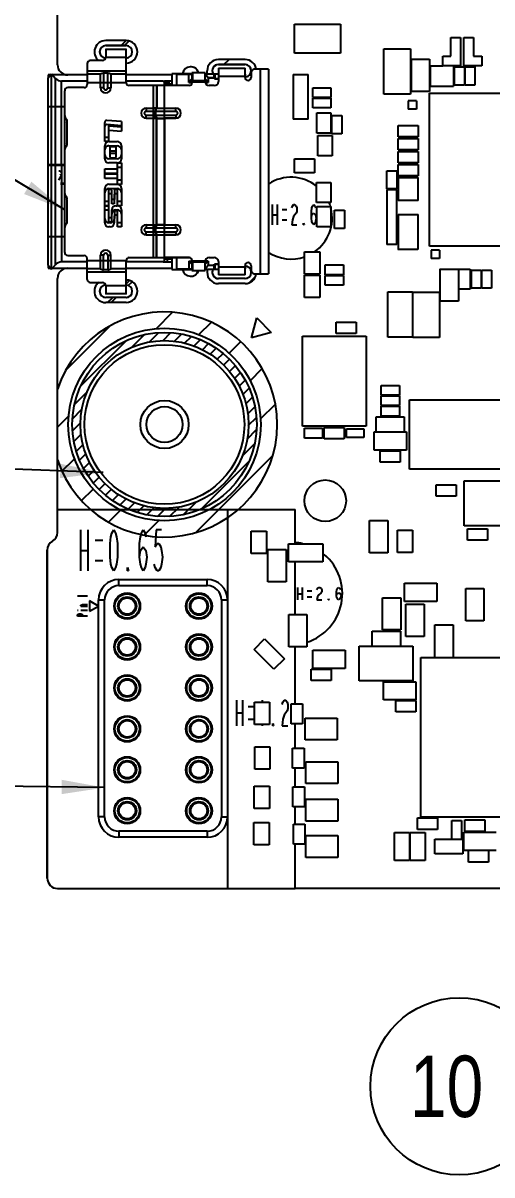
# Model space of a CAD drawing. Header units: millimetres. Extents: x 0 to 841, y 0 to 594.
# Drawn here: x 294.6 to 317.5, y 348 to 404.3 of the extents above; entities that cross this region are included whole.
import ezdxf

# ---------------------------------------------------------------- set-up
doc = ezdxf.new("R2010")
doc.units = ezdxf.units.MM
doc.header["$LTSCALE"] = 46.255
doc.layers.get('0').update_dxf_attribs({"linetype": 'CONTINUOUS'})
for name, color, linetype in [('ASSEM_MEM', 7, 'CONTINUOUS'), ('DETAIL', 7, 'CONTINUOUS'), ('TPC12_60', 7, 'CONTINUOUS'), ('TPC12_62', 7, 'CONTINUOUS')]:
    doc.layers.add(name, color=color, linetype=linetype)
doc.styles.get("Standard").update_dxf_attribs({"font": 'txt', "width": 0.8})
doc.dimstyles.get("Standard").update_dxf_attribs({"dimtxt": 3, "dimasz": 2.1, "dimexe": 2, "dimexo": 1, "dimtad": 1, "dimzin": 0, "dimdsep": 46, "dimtxsty": 'STANDARD', "dimblk": '_FILLED', "dimblk1": '_FILLED', "dimblk2": '_FILLED', "dimcen": 0.09, "dimazin": 0, "dimtol": 1, "dimtp": 0.01, "dimtm": 0.01, "dimtfac": 1, "dimtofl": 0, "dimtmove": 0, "dimatfit": 3, "dimldrblk": '_FILLED', "dimfxl": 1, "dimtolj": 1, "dimtzin": 0, "dimarcsym": 0})

# ---------------------------------------------------------------- blocks, each defined once
blk = doc.blocks.new('BALLOON_BL12', base_point=(315.879, 352.305))
at = {"layer": 'DETAIL', "color": 2, "linetype": 'CONTINUOUS'}
blk.add_circle((315.879, 352.305), 4.33, dxfattribs=at)
at = {"layer": 'DETAIL', "color": 2, "linetype": 'CONTINUOUS', "insert": (313.479, 353.805), "char_height": 3, "width": 4.8, "attachment_point": 1, "line_spacing_factor": 0.9}
blk.add_mtext('10', dxfattribs=at)
blk = doc.blocks.new('_FILLED')
at = {"color": 0, "linetype": 'BYBLOCK'}
blk.add_solid([(0, 0), (-1, 0.167), (-1, -0.167)], dxfattribs=at)

msp = doc.modelspace()

# ---------------------------------------------------------------- linework, layer by layer
at = {"layer": 'ASSEM_MEM', "color": 7, "linetype": 'CONTINUOUS'}
for p, q in [((296.277, 402.222), (296.277, 405.302)), ((307.84, 402.784), (307.84, 404.207)), ((307.84, 404.207), (310.081, 404.207)), ((310.081, 404.207), (310.081, 402.784)), ((315.466, 402.645), (315.466, 403.546)), ((315.466, 403.546), (315.948, 403.546)), ((315.961, 402.162), (315.961, 403.546)), ((316.088, 403.546), (316.088, 402.162)), ((316.101, 403.546), (316.583, 403.546)), ((316.583, 403.546), (316.583, 402.645)), ((298.632, 403.157), (299.622, 403.157)), ((312.202, 400.788), (312.202, 403.003)), ((312.202, 403.003), (313.497, 403.003)), ((313.497, 403.003), (313.497, 400.788)), ((298.477, 402.427), (297.877, 402.427)), ((298.627, 402.976), (298.627, 402.577)), ((298.629, 402.977), (299.625, 402.977)), ((299.627, 401.352), (299.627, 402.976)), ((310.081, 402.784), (307.84, 402.784)), ((313.548, 400.918), (313.548, 402.492)), ((313.548, 402.492), (314.437, 402.492)), ((314.437, 402.492), (314.437, 400.918)), ((315.072, 402.162), (315.072, 402.645)), ((315.072, 402.645), (315.466, 402.645)), ((316.583, 402.645), (316.977, 402.645)), ((316.977, 402.645), (316.977, 402.162)), ((297.727, 402.277), (297.727, 401.252)), ((304.127, 402.052), (304.127, 401.402)), ((304.127, 402.052), (305.427, 402.052)), ((304.129, 402.231), (305.425, 402.231)), ((305.427, 401.602), (305.427, 402.052)), ((306.577, 402.002), (305.877, 402.002)), ((306.577, 402.002), (306.577, 392.002)), ((314.475, 401.178), (314.475, 402.156)), ((315.072, 402.156), (314.475, 402.156)), ((315.961, 402.162), (315.072, 402.162)), ((315.606, 402.162), (315.606, 401.178)), ((315.656, 401.223), (315.656, 402.112)), ((315.656, 402.112), (316.139, 402.112)), ((316.977, 402.162), (316.088, 402.162)), ((316.139, 402.112), (316.139, 401.223)), ((316.164, 401.223), (316.164, 402.112)), ((316.164, 402.112), (316.647, 402.112)), ((316.647, 402.112), (316.647, 401.223)), ((295.827, 401.577), (295.984, 401.772)), ((295.827, 392.427), (295.827, 401.577)), ((295.984, 397.352), (295.984, 401.772)), ((295.984, 401.772), (296.18, 401.554)), ((297.727, 401.422), (296.477, 401.422)), ((298.377, 401.752), (297.727, 401.752)), ((298.377, 401.093), (298.377, 401.752)), ((298.727, 401.802), (298.527, 401.802)), ((298.877, 401.752), (298.877, 401.093)), ((299.627, 401.752), (298.877, 401.752)), ((301.43, 401.422), (299.627, 401.422)), ((301.502, 401.202), (301.502, 401.422)), ((301.852, 401.422), (301.502, 401.422)), ((301.852, 401.782), (301.852, 401.202)), ((302.877, 401.782), (301.852, 401.782)), ((302.086, 401.757), (302.086, 401.202)), ((302.086, 401.757), (302.827, 401.757)), ((302.677, 401.357), (302.677, 401.782)), ((302.827, 401.532), (302.677, 401.382)), ((302.847, 401.382), (302.677, 401.382)), ((302.677, 401.357), (302.847, 401.357)), ((302.827, 401.782), (302.827, 401.832)), ((303.477, 401.832), (302.827, 401.832)), ((302.827, 401.782), (302.827, 401.532)), ((302.847, 401.532), (302.827, 401.532)), ((302.847, 401.782), (302.847, 401.352)), ((302.847, 401.382), (302.877, 401.382)), ((302.877, 401.382), (302.877, 401.832)), ((303.477, 401.402), (303.477, 401.832)), ((303.627, 401.582), (303.477, 401.782)), ((303.477, 401.782), (304.127, 401.782)), ((303.627, 401.557), (303.477, 401.757)), ((303.627, 401.382), (303.477, 401.532)), ((303.48, 401.382), (303.627, 401.382)), ((303.484, 401.357), (303.627, 401.357)), ((303.627, 401.582), (303.627, 401.357)), ((303.927, 401.582), (303.627, 401.582)), ((303.977, 401.557), (303.627, 401.557)), ((303.927, 401.532), (303.927, 401.782)), ((303.927, 401.757), (303.977, 401.757)), ((304.127, 401.532), (303.927, 401.532)), ((303.977, 401.507), (303.977, 401.757)), ((304.127, 401.507), (303.977, 401.507)), ((305.447, 401.757), (305.427, 401.757)), ((305.447, 401.531), (305.447, 401.757)), ((305.727, 401.852), (305.727, 401.602)), ((307.778, 401.74), (307.778, 399.561)), ((307.778, 401.74), (308.514, 401.74)), ((308.514, 399.561), (308.514, 401.74)), ((296.627, 393.052), (296.627, 400.952)), ((297.577, 401.102), (296.777, 401.102)), ((302.697, 401.202), (299.777, 401.202)), ((301.852, 401.272), (301.502, 401.272)), ((301.588, 401.252), (301.852, 401.252)), ((303.927, 401.202), (303.677, 401.202)), ((308.73, 400.615), (308.73, 401.097)), ((308.73, 401.097), (309.619, 401.097)), ((309.619, 401.097), (309.619, 400.615)), ((313.497, 400.788), (312.202, 400.788)), ((314.437, 400.918), (313.548, 400.918)), ((314.43, 393.357), (314.43, 400.832)), ((314.43, 400.832), (319.905, 400.832)), ((314.475, 401.178), (315.606, 401.178)), ((316.139, 401.223), (315.656, 401.223)), ((316.647, 401.223), (316.164, 401.223)), ((309.619, 400.615), (308.73, 400.615)), ((308.73, 400.107), (308.73, 400.589)), ((308.73, 400.589), (309.619, 400.589)), ((309.619, 400.589), (309.619, 400.107)), ((300.609, 400.102), (300.959, 400.102)), ((300.609, 400.102), (302.047, 400.102)), ((301.121, 400.101), (301.1, 400.102)), ((301.121, 400.101), (302.047, 400.102)), ((309.619, 400.107), (308.73, 400.107)), ((308.933, 398.878), (308.933, 399.862)), ((308.933, 399.862), (309.619, 399.862)), ((309.619, 399.862), (309.619, 398.878)), ((309.67, 398.849), (309.67, 399.738)), ((309.67, 399.738), (310.152, 399.738)), ((310.152, 399.738), (310.152, 398.849)), ((296.727, 399.402), (296.727, 398.402)), ((298.582, 398.672), (298.582, 399.402)), ((298.582, 398.465), (298.582, 399.195)), ((299.392, 399.44), (298.691, 399.501)), ((299.392, 399.233), (298.691, 399.295)), ((298.762, 399.212), (298.762, 398.672)), ((298.789, 399.237), (299.392, 399.184)), ((299.392, 399.44), (299.392, 399.184)), ((299.392, 399.233), (299.392, 398.977)), ((300.609, 399.602), (302.047, 399.602)), ((301.1, 399.602), (300.959, 399.602)), ((301.1, 399.602), (301.121, 399.602)), ((301.121, 399.601), (301.497, 399.601)), ((302.047, 399.602), (301.497, 399.602)), ((308.514, 399.561), (307.778, 399.561)), ((312.894, 398.695), (312.894, 399.254)), ((312.894, 399.254), (313.872, 399.254)), ((313.872, 399.254), (313.872, 398.695)), ((298.762, 398.672), (298.582, 398.672)), ((298.762, 399.005), (298.762, 398.465)), ((298.789, 399.03), (299.392, 398.977)), ((309.619, 398.878), (308.933, 398.878)), ((308.986, 397.773), (308.986, 398.758)), ((308.986, 398.758), (309.672, 398.758)), ((310.152, 398.849), (309.67, 398.849)), ((309.672, 398.758), (309.672, 397.773)), ((313.872, 398.695), (312.894, 398.695)), ((312.894, 398.06), (312.894, 398.619)), ((312.894, 398.619), (313.872, 398.619)), ((313.872, 398.619), (313.872, 398.06)), ((298.762, 398.465), (298.582, 398.465)), ((298.582, 397.832), (298.582, 398.262)), ((298.582, 397.625), (298.582, 398.055)), ((298.787, 398.467), (299.187, 398.467)), ((298.787, 398.26), (299.187, 398.26)), ((298.837, 398.187), (298.837, 397.907)), ((298.837, 397.98), (298.837, 397.7)), ((299.112, 398.212), (298.862, 398.212)), ((299.112, 398.005), (298.862, 398.005)), ((299.137, 397.907), (299.137, 398.187)), ((299.137, 397.7), (299.137, 397.98)), ((299.392, 398.262), (299.392, 397.832)), ((299.392, 398.055), (299.392, 397.625)), ((313.872, 398.06), (312.894, 398.06)), ((312.894, 397.425), (312.894, 397.984)), ((312.894, 397.984), (313.872, 397.984)), ((313.872, 397.984), (313.872, 397.425)), ((299.187, 397.627), (298.787, 397.627)), ((299.187, 397.42), (298.787, 397.42)), ((299.112, 397.882), (298.862, 397.882)), ((298.862, 397.675), (299.112, 397.675)), ((299.212, 397.154), (299.212, 397.422)), ((299.212, 397.422), (299.392, 397.422)), ((299.392, 397.422), (299.392, 396.582)), ((307.838, 396.938), (307.838, 397.623)), ((307.838, 397.623), (308.822, 397.623)), ((308.822, 397.623), (308.822, 396.938)), ((309.672, 397.773), (308.986, 397.773)), ((313.872, 397.425), (312.894, 397.425)), ((295.827, 397.352), (296.627, 397.352)), ((296.605, 397.302), (295.827, 397.302)), ((295.984, 392.232), (295.984, 397.302)), ((296.341, 396.577), (296.47, 396.802)), ((298.582, 396.874), (298.582, 397.129)), ((298.582, 397.129), (299.187, 397.129)), ((298.582, 396.668), (298.582, 396.923)), ((298.582, 396.923), (299.187, 396.923)), ((299.187, 396.874), (298.582, 396.874)), ((299.212, 396.948), (299.212, 397.215)), ((299.212, 397.215), (299.392, 397.215)), ((299.212, 396.582), (299.212, 396.849)), ((299.392, 397.215), (299.392, 396.375)), ((308.822, 396.938), (307.838, 396.938)), ((312.354, 396.155), (312.354, 397.044)), ((312.354, 397.044), (312.837, 397.044)), ((312.837, 397.044), (312.837, 396.155)), ((312.894, 396.79), (312.894, 397.349)), ((312.894, 397.349), (313.872, 397.349)), ((313.872, 397.349), (313.872, 396.79)), ((296.427, 396.427), (296.627, 396.427)), ((296.627, 396.377), (296.427, 396.377)), ((299.187, 396.668), (298.582, 396.668)), ((298.787, 396.377), (299.187, 396.377)), ((299.212, 396.375), (299.212, 396.642)), ((299.392, 396.582), (299.212, 396.582)), ((299.392, 396.375), (299.212, 396.375)), ((308.922, 395.485), (308.922, 396.469)), ((308.922, 396.469), (309.608, 396.469)), ((309.608, 396.469), (309.608, 395.485)), ((313.872, 396.79), (312.894, 396.79)), ((312.894, 396.714), (312.894, 395.584)), ((312.894, 396.714), (313.872, 396.714)), ((313.872, 395.584), (313.872, 396.714)), ((298.582, 395.537), (298.582, 396.172)), ((298.582, 395.33), (298.582, 395.965)), ((298.762, 396.097), (298.762, 395.537)), ((298.762, 395.89), (298.762, 395.33)), ((298.787, 396.17), (299.187, 396.17)), ((298.9, 396.122), (298.787, 396.122)), ((298.899, 395.915), (298.787, 395.915)), ((298.924, 395.43), (298.924, 395.89)), ((298.925, 395.637), (298.925, 396.097)), ((299.049, 395.89), (299.049, 395.43)), ((299.05, 396.097), (299.05, 395.637)), ((299.187, 395.915), (299.074, 395.915)), ((299.187, 396.122), (299.075, 396.122)), ((299.212, 395.537), (299.212, 396.097)), ((299.212, 395.33), (299.212, 395.89)), ((299.392, 396.172), (299.392, 395.537)), ((299.392, 395.965), (299.392, 395.33)), ((312.837, 396.155), (312.354, 396.155)), ((312.354, 396.129), (312.354, 393.437)), ((312.354, 396.129), (312.836, 396.129)), ((312.837, 393.437), (312.837, 396.129)), ((296.727, 395.602), (296.727, 394.602)), ((298.762, 395.537), (298.582, 395.537)), ((298.582, 394.707), (298.582, 395.332)), ((298.582, 395.332), (298.762, 395.332)), ((298.762, 395.33), (298.582, 395.33)), ((298.582, 394.5), (298.582, 395.125)), ((298.582, 395.125), (298.762, 395.125)), ((298.762, 395.332), (298.762, 394.782)), ((298.762, 395.125), (298.762, 394.575)), ((299.049, 395.43), (298.924, 395.43)), ((299.05, 395.637), (298.925, 395.637)), ((298.925, 394.782), (298.925, 395.127)), ((299.129, 395.125), (299.187, 395.125)), ((299.13, 395.332), (299.187, 395.332)), ((299.392, 395.537), (299.212, 395.537)), ((299.392, 395.33), (299.212, 395.33)), ((299.392, 395.127), (299.392, 394.502)), ((309.608, 395.485), (308.922, 395.485)), ((308.933, 394.306), (308.933, 395.29)), ((308.933, 395.29), (309.619, 395.29)), ((309.619, 395.29), (309.619, 394.306)), ((309.797, 394.226), (309.797, 395.115)), ((309.797, 395.115), (310.279, 395.115)), ((310.279, 395.115), (310.279, 394.226)), ((313.872, 395.584), (312.894, 395.584)), ((298.787, 394.757), (298.9, 394.757)), ((298.787, 394.55), (298.899, 394.55)), ((298.924, 394.575), (298.924, 394.92)), ((299.049, 394.845), (299.049, 394.5)), ((299.05, 395.052), (299.05, 394.707)), ((299.187, 394.87), (299.074, 394.87)), ((299.187, 395.077), (299.075, 395.077)), ((299.212, 394.502), (299.212, 395.052)), ((299.212, 394.295), (299.212, 394.845)), ((299.392, 394.92), (299.392, 394.295)), ((312.894, 394.898), (312.894, 393.196)), ((312.894, 394.898), (313.872, 394.898)), ((313.872, 393.196), (313.872, 394.898)), ((298.845, 394.502), (298.787, 394.502)), ((298.844, 394.295), (298.787, 394.295)), ((299.392, 394.502), (299.212, 394.502)), ((299.392, 394.295), (299.212, 394.295)), ((300.609, 394.402), (302.047, 394.402)), ((300.609, 394.402), (300.959, 394.402)), ((300.959, 394.401), (301.1, 394.401)), ((301.1, 394.402), (301.121, 394.402)), ((309.619, 394.306), (308.933, 394.306)), ((310.279, 394.226), (309.797, 394.226)), ((300.609, 393.902), (302.047, 393.902)), ((301.1, 393.902), (301.121, 393.902)), ((301.121, 393.902), (301.497, 393.902)), ((302.047, 393.902), (301.497, 393.902)), ((312.837, 393.437), (312.354, 393.437)), ((296.777, 392.902), (297.577, 392.902)), ((298.377, 392.252), (298.377, 392.911)), ((298.877, 392.252), (298.877, 392.911)), ((308.336, 391.992), (308.336, 393.078)), ((308.336, 393.078), (309.073, 393.078)), ((309.073, 393.078), (309.073, 391.992)), ((313.856, 393.196), (312.878, 393.196)), ((319.905, 393.357), (314.43, 393.357)), ((295.827, 392.427), (295.984, 392.232)), ((295.984, 392.232), (296.18, 392.449)), ((297.727, 392.582), (296.477, 392.582)), ((297.727, 391.727), (297.727, 392.752)), ((299.627, 391.028), (299.627, 392.652)), ((301.43, 392.582), (299.627, 392.582)), ((299.777, 392.802), (302.697, 392.802)), ((302.697, 392.802), (301.497, 392.802)), ((301.502, 392.582), (301.502, 392.802)), ((301.502, 392.732), (301.852, 392.732)), ((301.502, 392.582), (301.852, 392.582)), ((301.703, 392.752), (301.852, 392.752)), ((301.852, 392.802), (301.852, 392.222)), ((302.086, 392.802), (302.086, 392.247)), ((302.677, 392.622), (302.677, 392.222)), ((302.827, 392.472), (302.677, 392.622)), ((302.677, 392.622), (302.847, 392.622)), ((302.827, 392.472), (302.827, 392.222)), ((302.827, 392.472), (302.847, 392.472)), ((302.847, 392.652), (302.847, 392.222)), ((302.847, 392.622), (302.877, 392.622)), ((302.877, 392.172), (302.877, 392.622)), ((303.477, 392.472), (303.627, 392.622)), ((303.477, 392.172), (303.477, 392.602)), ((303.627, 392.422), (303.477, 392.222)), ((303.627, 392.622), (303.48, 392.622)), ((303.627, 392.622), (303.627, 392.422)), ((303.627, 392.422), (303.927, 392.422)), ((303.677, 392.802), (303.927, 392.802)), ((303.927, 392.222), (303.927, 392.472)), ((303.927, 392.472), (304.127, 392.472)), ((303.977, 392.447), (303.927, 392.447)), ((303.977, 392.247), (303.977, 392.497)), ((303.977, 392.497), (304.127, 392.497)), ((304.127, 392.602), (304.127, 391.952)), ((305.427, 391.952), (305.427, 392.402)), ((305.447, 392.247), (305.447, 392.472)), ((305.727, 392.402), (305.727, 392.152)), ((309.34, 391.953), (309.34, 392.436)), ((309.34, 392.436), (310.229, 392.436)), ((310.229, 392.436), (310.229, 391.953)), ((296.277, 386.374), (296.277, 391.782)), ((298.377, 392.252), (297.727, 392.252)), ((298.727, 392.202), (298.527, 392.202)), ((299.627, 392.252), (298.877, 392.252)), ((301.852, 392.222), (302.877, 392.222)), ((302.086, 392.247), (302.827, 392.247)), ((302.827, 392.222), (302.827, 392.172)), ((302.827, 392.172), (303.477, 392.172)), ((304.127, 392.222), (303.477, 392.222)), ((303.977, 392.247), (303.927, 392.247)), ((305.427, 391.952), (304.127, 391.952)), ((305.425, 391.772), (304.129, 391.772)), ((305.427, 392.247), (305.447, 392.247)), ((305.877, 392.002), (306.577, 392.002)), ((309.073, 391.992), (308.336, 391.992)), ((308.336, 390.849), (308.336, 391.935)), ((308.336, 391.935), (309.073, 391.935)), ((309.073, 391.935), (309.073, 390.849)), ((310.229, 391.953), (309.34, 391.953)), ((309.34, 391.445), (309.34, 391.928)), ((309.34, 391.928), (310.229, 391.928)), ((310.229, 391.928), (310.229, 391.445)), ((314.958, 390.666), (314.958, 392.24)), ((314.958, 392.23), (315.847, 392.23)), ((315.847, 392.24), (315.847, 390.666)), ((315.855, 392.23), (316.422, 392.23)), ((316.422, 392.23), (316.422, 391.252)), ((316.473, 391.297), (316.473, 392.186)), ((316.473, 392.186), (316.955, 392.186)), ((316.955, 392.186), (316.955, 391.297)), ((316.981, 391.297), (316.981, 392.186)), ((316.981, 392.186), (317.463, 392.186)), ((317.463, 392.186), (317.463, 391.297)), ((297.877, 391.577), (298.477, 391.577)), ((298.627, 391.427), (298.627, 391.028)), ((310.229, 391.445), (309.34, 391.445)), ((316.422, 391.252), (315.847, 391.252)), ((316.955, 391.297), (316.473, 391.297)), ((317.463, 391.297), (316.981, 391.297)), ((298.627, 391.027), (298.627, 391.028)), ((298.628, 391.027), (298.627, 391.027)), ((298.628, 391.027), (298.629, 391.027)), ((298.629, 391.027), (298.628, 391.027)), ((298.628, 391.027), (298.628, 391.027)), ((299.625, 391.027), (298.629, 391.027)), ((299.622, 390.847), (298.632, 390.847)), ((309.073, 390.849), (308.336, 390.849)), ((312.4, 388.91), (312.4, 391.12)), ((312.4, 391.12), (313.593, 391.12)), ((313.593, 391.12), (313.593, 388.91)), ((313.622, 388.898), (313.622, 391.113)), ((313.622, 391.113), (314.917, 391.113)), ((314.917, 391.113), (314.917, 388.898)), ((315.847, 390.666), (314.958, 390.666)), ((309.867, 389.091), (309.867, 389.65)), ((309.867, 389.65), (310.845, 389.65)), ((310.845, 389.65), (310.845, 389.091)), ((308.232, 384.558), (308.232, 388.955)), ((308.232, 388.955), (311.336, 388.955)), ((310.845, 389.091), (309.867, 389.091)), ((311.336, 388.955), (311.336, 384.558)), ((313.593, 388.91), (312.4, 388.91)), ((314.917, 388.898), (313.622, 388.898)), ((312.07, 386.071), (312.07, 386.554)), ((312.07, 386.554), (312.959, 386.554)), ((312.959, 386.554), (312.959, 386.071)), ((312.959, 386.071), (312.07, 386.071)), ((312.07, 385.563), (312.07, 386.046)), ((312.07, 386.046), (312.959, 386.046)), ((312.959, 385.563), (312.07, 385.563)), ((312.07, 385.055), (312.07, 385.538)), ((312.07, 385.538), (312.959, 385.538)), ((312.959, 386.046), (312.959, 385.563)), ((312.959, 385.538), (312.959, 385.055)), ((313.452, 382.463), (313.452, 385.844)), ((313.452, 385.844), (317.927, 385.844)), ((311.829, 384.28), (311.829, 385.023)), ((311.829, 385.023), (313.2, 385.023)), ((312.959, 385.055), (312.07, 385.055)), ((313.2, 385.023), (313.2, 384.28)), ((311.336, 384.558), (308.232, 384.558)), ((308.324, 383.975), (308.324, 384.458)), ((308.324, 384.458), (309.213, 384.458)), ((309.213, 384.458), (309.213, 383.975)), ((309.295, 383.937), (309.295, 384.496)), ((309.295, 384.496), (310.273, 384.496)), ((310.273, 384.496), (310.273, 383.937)), ((310.381, 384.001), (310.381, 384.433)), ((310.381, 384.433), (311.219, 384.433)), ((311.219, 384.433), (311.219, 384.001)), ((309.213, 383.975), (308.324, 383.975)), ((310.273, 383.937), (309.295, 383.937)), ((311.219, 384.001), (310.381, 384.001)), ((311.727, 383.391), (311.727, 384.28)), ((311.727, 384.28), (313.302, 384.28)), ((313.302, 384.28), (313.302, 383.391)), ((313.302, 383.391), (311.727, 383.391)), ((312.026, 382.794), (312.026, 383.353)), ((312.026, 383.353), (313.004, 383.353)), ((313.004, 383.353), (313.004, 382.794)), ((296.277, 380.492), (296.277, 382.909)), ((313.004, 382.794), (312.026, 382.794)), ((317.927, 382.463), (313.452, 382.463)), ((314.756, 381.143), (314.756, 381.702)), ((314.756, 381.702), (315.734, 381.702)), ((315.734, 381.702), (315.734, 381.143)), ((316.126, 379.686), (316.126, 381.889)), ((316.126, 381.889), (319.317, 381.889)), ((315.734, 381.143), (314.756, 381.143)), ((311.499, 378.375), (311.499, 379.95)), ((311.499, 379.95), (312.388, 379.95)), ((312.388, 379.95), (312.388, 378.375)), ((296.277, 379.367), (296.277, 379.368)), ((305.733, 378.34), (305.733, 379.426)), ((305.733, 379.426), (306.469, 379.426)), ((306.469, 379.426), (306.469, 378.34)), ((312.87, 378.391), (312.87, 379.477)), ((312.87, 379.477), (313.607, 379.477)), ((313.607, 379.477), (313.607, 378.391)), ((319.317, 379.686), (316.126, 379.686)), ((316.28, 378.984), (316.28, 379.543)), ((316.28, 379.543), (317.258, 379.543)), ((317.258, 379.543), (317.258, 378.984)), ((307.543, 377.93), (307.543, 378.819)), ((307.543, 378.819), (309.231, 378.819)), ((309.231, 378.819), (309.231, 377.93)), ((317.258, 378.984), (316.28, 378.984)), ((295.777, 362.472), (295.777, 378.502)), ((306.469, 378.34), (305.733, 378.34)), ((306.546, 376.952), (306.546, 378.527)), ((306.546, 378.527), (307.435, 378.527)), ((307.435, 378.527), (307.435, 376.952)), ((312.388, 378.375), (311.499, 378.375)), ((313.607, 378.391), (312.87, 378.391)), ((309.231, 377.93), (307.543, 377.93)), ((299.277, 377.072), (303.577, 377.072)), ((307.435, 376.952), (306.546, 376.952)), ((313.213, 376), (313.213, 376.889)), ((313.213, 376.889), (314.788, 376.889)), ((314.788, 376.889), (314.788, 376)), ((316.198, 375.047), (316.198, 376.622)), ((316.198, 376.622), (317.087, 376.622)), ((317.087, 376.622), (317.087, 375.047)), ((298.277, 365.472), (298.277, 376.072)), ((304.577, 376.072), (304.577, 365.472)), ((312.134, 374.603), (312.134, 376.178)), ((312.134, 376.178), (313.023, 376.178)), ((313.023, 376.178), (313.023, 374.603)), ((314.788, 376), (313.213, 376)), ((313.277, 374.285), (313.277, 375.86)), ((313.277, 375.86), (314.166, 375.86)), ((314.166, 375.86), (314.166, 374.285)), ((307.562, 373.777), (307.562, 375.352)), ((307.562, 375.352), (308.451, 375.352)), ((308.451, 375.352), (308.451, 373.777)), ((314.691, 373.259), (314.691, 374.854)), ((314.691, 374.854), (315.58, 374.854)), ((315.58, 374.854), (315.58, 373.259)), ((317.087, 375.047), (316.198, 375.047)), ((311.638, 373.815), (311.638, 374.546)), ((311.638, 374.546), (313.01, 374.546)), ((313.023, 374.603), (312.134, 374.603)), ((313.01, 374.546), (313.01, 373.815)), ((314.166, 374.285), (313.277, 374.285)), ((305.868, 373.651), (306.38, 374.163)), ((306.38, 374.163), (307.35, 373.193)), ((308.451, 373.777), (307.562, 373.777)), ((311.003, 372.114), (311.003, 373.815)), ((311.003, 373.815), (313.619, 373.815)), ((313.619, 373.815), (313.619, 372.114)), ((306.838, 372.681), (305.868, 373.651)), ((307.35, 373.193), (306.838, 372.681)), ((308.743, 372.723), (308.743, 373.612)), ((308.743, 373.612), (310.318, 373.612)), ((310.318, 373.612), (310.318, 372.723)), ((314.011, 365.457), (314.011, 373.259)), ((314.011, 373.259), (321.062, 373.259)), ((308.66, 372.126), (308.66, 372.685)), ((308.66, 372.685), (309.638, 372.685)), ((310.318, 372.723), (308.743, 372.723)), ((309.638, 372.685), (309.638, 372.126)), ((309.638, 372.126), (308.66, 372.126)), ((313.619, 372.114), (311.003, 372.114)), ((312.192, 371.187), (312.192, 372.076)), ((312.192, 372.076), (313.767, 372.076)), ((313.767, 372.076), (313.767, 371.187)), ((305.885, 369.983), (305.885, 371.069)), ((305.885, 371.069), (306.622, 371.069)), ((306.622, 371.069), (306.622, 369.983)), ((307.676, 370.012), (307.676, 370.99)), ((307.676, 370.99), (308.235, 370.99)), ((308.235, 370.99), (308.235, 370.012)), ((313.767, 371.187), (312.192, 371.187)), ((312.785, 370.6), (312.785, 371.159)), ((312.785, 371.159), (313.763, 371.159)), ((313.763, 371.159), (313.763, 370.6)), ((313.763, 370.6), (312.785, 370.6)), ((306.622, 369.983), (305.885, 369.983)), ((308.235, 370.012), (307.676, 370.012)), ((308.368, 369.231), (308.368, 370.298)), ((308.368, 370.298), (309.93, 370.298)), ((309.93, 370.298), (309.93, 369.231)), ((309.93, 369.231), (308.368, 369.231)), ((305.907, 367.803), (305.907, 368.888)), ((305.907, 368.888), (306.643, 368.888)), ((306.643, 368.888), (306.643, 367.803)), ((307.748, 367.857), (307.748, 368.835)), ((307.748, 368.835), (308.307, 368.835)), ((308.307, 368.835), (308.307, 367.857)), ((308.393, 367.097), (308.393, 368.164)), ((308.393, 368.164), (309.956, 368.164)), ((309.956, 368.164), (309.956, 367.097)), ((306.643, 367.803), (305.907, 367.803)), ((308.307, 367.857), (307.748, 367.857)), ((305.878, 365.879), (305.878, 366.964)), ((305.878, 366.964), (306.614, 366.964)), ((306.614, 366.964), (306.614, 365.879)), ((309.956, 367.097), (308.393, 367.097)), ((307.763, 365.965), (307.763, 366.942)), ((307.763, 366.942), (308.322, 366.942)), ((308.322, 366.942), (308.322, 365.965)), ((306.614, 365.879), (305.878, 365.879)), ((308.322, 365.965), (307.763, 365.965)), ((308.393, 365.268), (308.393, 366.335)), ((308.393, 366.335), (309.956, 366.335)), ((309.956, 366.335), (309.956, 365.268)), ((313.842, 364.862), (313.842, 365.421)), ((313.842, 365.421), (314.82, 365.421)), ((321.813, 365.457), (314.011, 365.457)), ((314.82, 365.421), (314.82, 364.862)), ((315.512, 364.386), (315.512, 365.294)), ((315.512, 365.294), (315.994, 365.294)), ((315.994, 365.294), (315.994, 364.386)), ((316.153, 364.76), (316.153, 365.319)), ((316.153, 365.319), (317.131, 365.319)), ((317.131, 365.319), (317.131, 364.76)), ((305.865, 364.112), (305.865, 365.198)), ((305.865, 365.198), (306.602, 365.198)), ((306.602, 365.198), (306.602, 364.112)), ((307.791, 364.141), (307.791, 365.119)), ((307.791, 365.119), (308.35, 365.119)), ((308.35, 365.119), (308.35, 364.141)), ((309.956, 365.268), (308.393, 365.268)), ((314.82, 364.862), (313.842, 364.862)), ((316.109, 363.833), (316.109, 364.722)), ((316.109, 364.722), (317.684, 364.722)), ((317.131, 364.76), (316.153, 364.76)), ((303.577, 364.472), (299.277, 364.472)), ((308.393, 363.49), (308.393, 364.557)), ((308.393, 364.557), (309.956, 364.557)), ((309.956, 364.557), (309.956, 363.49)), ((312.724, 363.338), (312.724, 364.71)), ((312.724, 364.71), (313.448, 364.71)), ((313.448, 364.71), (313.448, 363.338)), ((313.486, 363.338), (313.486, 364.71)), ((313.486, 364.71), (314.21, 364.71)), ((314.21, 364.71), (314.21, 363.338)), ((314.686, 363.662), (314.686, 364.386)), ((314.686, 364.386), (316.058, 364.386)), ((316.058, 364.386), (316.058, 363.662)), ((306.602, 364.112), (305.865, 364.112)), ((308.35, 364.141), (307.791, 364.141)), ((316.058, 363.662), (314.686, 363.662)), ((317.684, 363.833), (316.109, 363.833)), ((316.331, 363.262), (316.331, 363.833)), ((317.309, 363.833), (317.309, 363.262)), ((309.956, 363.49), (308.393, 363.49)), ((313.448, 363.338), (312.724, 363.338)), ((314.21, 363.338), (313.486, 363.338)), ((317.309, 363.262), (316.331, 363.262)), ((329.177, 361.972), (307.877, 361.972))]:
    msp.add_line(p, q, dxfattribs=at)
at = {"layer": 'ASSEM_MEM', "color": 4, "linetype": 'CONTINUOUS'}
for p, q in [((299.627, 403.402), (298.627, 403.402)), ((299.627, 403.152), (298.627, 403.152)), ((305.427, 402.477), (304.127, 402.477)), ((303.577, 401.782), (303.577, 401.927)), ((305.427, 402.227), (304.127, 402.227)), ((295.827, 401.722), (295.827, 401.577)), ((297.727, 401.722), (295.827, 401.722)), ((301.852, 401.722), (299.627, 401.722)), ((295.827, 392.427), (295.827, 392.282)), ((295.827, 392.282), (297.727, 392.282)), ((299.627, 392.282), (301.852, 392.282)), ((303.577, 392.222), (303.577, 392.077)), ((305.427, 391.777), (304.127, 391.777)), ((305.427, 391.527), (304.127, 391.527)), ((299.627, 390.852), (298.627, 390.852)), ((299.627, 390.602), (298.627, 390.602)), ((305.74, 388.884), (305.999, 389.85)), ((305.999, 389.85), (306.706, 389.143)), ((306.706, 389.143), (305.74, 388.884)), ((296.277, 382.909), (296.277, 386.374)), ((296.277, 379.368), (296.277, 380.492)), ((296.277, 380.492), (307.877, 380.492)), ((304.577, 380.492), (304.577, 376.072)), ((307.877, 378.819), (307.877, 380.492)), ((295.777, 378.502), (295.777, 362.472)), ((307.877, 375.352), (307.877, 377.93)), ((297.844, 376.022), (297.844, 375.522)), ((298.277, 375.772), (297.844, 376.022)), ((297.844, 375.522), (298.277, 375.772)), ((307.877, 370.99), (307.877, 373.777)), ((307.877, 368.835), (307.877, 370.012)), ((307.877, 366.942), (307.877, 367.857)), ((307.877, 365.119), (307.877, 365.965)), ((304.577, 365.472), (304.577, 361.972)), ((307.877, 361.972), (307.877, 364.141)), ((296.277, 361.972), (307.877, 361.972))]:
    msp.add_line(p, q, dxfattribs=at)
at = {"layer": 'ASSEM_MEM', "color": 2, "linetype": 'CONTINUOUS'}
for p, q in [((299.377, 403.152), (299.627, 403.402)), ((299.553, 403.152), (299.781, 403.38)), ((304.398, 402.227), (304.648, 402.477)), ((305.632, 391.566), (305.937, 391.872)), ((299.627, 391.509), (299.794, 391.676)), ((299.729, 391.434), (299.915, 391.62)), ((298.72, 390.602), (298.97, 390.852)), ((298.896, 390.602), (299.146, 390.852)), ((301.086, 389.324), (301.89, 390.128)), ((303.174, 389.033), (303.785, 389.643)), ((296.68, 387.296), (298.843, 389.459)), ((299.902, 388.416), (300.52, 389.034)), ((300.743, 388.663), (301.213, 389.133)), ((301.411, 388.736), (301.806, 389.131)), ((301.979, 388.709), (302.333, 389.063)), ((302.48, 388.615), (302.81, 388.946)), ((297.405, 386.514), (299.625, 388.734)), ((302.932, 388.473), (303.247, 388.788)), ((303.345, 388.291), (303.648, 388.594)), ((303.725, 388.076), (304.018, 388.369)), ((304.649, 388.129), (305.215, 388.695)), ((304.073, 387.83), (304.358, 388.115)), ((304.382, 387.544), (304.67, 387.832)), ((304.664, 387.231), (304.955, 387.522)), ((305.681, 386.783), (306.271, 387.373)), ((304.917, 386.89), (305.211, 387.183)), ((305.141, 386.519), (305.437, 386.815)), ((297.104, 385.619), (297.736, 386.25)), ((305.321, 386.105), (305.633, 386.416)), ((305.462, 385.651), (305.793, 385.982)), ((306.189, 384.912), (306.908, 385.63)), ((296.277, 384.515), (296.815, 385.053)), ((297.006, 384.926), (297.471, 385.391)), ((305.556, 385.15), (305.913, 385.507)), ((305.588, 384.587), (305.984, 384.984)), ((297.008, 384.333), (297.407, 384.732)), ((297.075, 383.806), (297.434, 384.164)), ((305.529, 383.933), (305.99, 384.395)), ((297.193, 383.329), (297.524, 383.66)), ((305.285, 383.095), (305.9, 383.71)), ((296.495, 382.354), (297.106, 382.965)), ((297.351, 382.892), (297.662, 383.203)), ((297.545, 382.491), (297.842, 382.789)), ((303.01, 379.354), (306.785, 383.129)), ((303.306, 380.521), (305.618, 382.833)), ((297.769, 382.121), (298.064, 382.415)), ((298.024, 381.781), (298.315, 382.072)), ((298.306, 381.469), (298.594, 381.756)), ((297.444, 380.924), (298.01, 381.49)), ((298.617, 381.184), (298.902, 381.469)), ((298.955, 380.928), (299.249, 381.222)), ((299.323, 380.702), (299.626, 381.004)), ((299.723, 380.506), (300.036, 380.82)), ((300.157, 380.346), (300.485, 380.674)), ((300.632, 380.226), (300.983, 380.577)), ((301.155, 380.155), (301.546, 380.545)), ((301.744, 380.149), (302.207, 380.611)), ((302.429, 380.239), (303.038, 380.848)), ((298.766, 379.868), (299.356, 380.458)), ((300.509, 379.231), (301.227, 379.95))]:
    msp.add_line(p, q, dxfattribs=at)
at = {"layer": 'ASSEM_MEM', "color": 9, "linetype": 'CONTINUOUS'}
for p, q in [((299.627, 402.577), (298.627, 402.577)), ((299.627, 401.902), (297.727, 401.902)), ((306.177, 392.002), (306.177, 402.002)), ((296.18, 397.352), (296.18, 401.554)), ((296.477, 397.352), (296.477, 401.422)), ((297.727, 401.352), (299.627, 401.352)), ((298.527, 401.802), (298.527, 401.093)), ((298.727, 401.093), (298.727, 401.802)), ((301.588, 401.252), (301.588, 401.422)), ((301.652, 401.422), (301.652, 401.202)), ((301.703, 401.422), (301.703, 401.252)), ((302.848, 401.782), (302.848, 401.832)), ((302.856, 401.832), (302.856, 401.782)), ((303.477, 401.432), (302.877, 401.432)), ((302.877, 401.382), (303.478, 401.382)), ((305.427, 401.652), (304.127, 401.652)), ((298.527, 401.093), (298.377, 401.093)), ((298.727, 401.093), (298.877, 401.093)), ((300.959, 392.802), (300.959, 401.202)), ((301.1, 401.202), (301.1, 400.102)), ((301.121, 401.202), (301.121, 400.101)), ((301.497, 392.802), (301.497, 401.202)), ((301.624, 401.202), (301.588, 401.252)), ((301.702, 401.202), (301.703, 401.252)), ((295.827, 400.172), (296.627, 400.172)), ((300.609, 400.102), (300.609, 399.952)), ((300.609, 399.952), (302.047, 399.952)), ((300.609, 399.602), (300.609, 399.752)), ((300.609, 399.752), (302.047, 399.752)), ((301.053, 399.752), (301.053, 399.952)), ((301.074, 399.752), (301.074, 399.952)), ((302.047, 399.952), (302.047, 400.102)), ((302.047, 399.752), (302.047, 399.602)), ((300.959, 394.402), (300.959, 399.602)), ((301.1, 394.402), (301.1, 399.602)), ((301.1, 399.602), (301.1, 394.402)), ((301.121, 394.402), (301.121, 399.602)), ((301.121, 394.402), (301.121, 399.602)), ((301.497, 399.602), (301.497, 394.402)), ((296.18, 392.449), (296.18, 397.302)), ((296.477, 397.302), (296.477, 392.582)), ((300.609, 394.402), (300.609, 394.252)), ((300.609, 394.252), (302.047, 394.252)), ((300.609, 393.902), (300.609, 394.052)), ((300.609, 394.052), (302.047, 394.052)), ((300.959, 394.402), (300.959, 394.252)), ((301.053, 394.052), (301.053, 394.252)), ((301.074, 394.052), (301.074, 394.252)), ((302.047, 394.252), (302.047, 394.402)), ((302.047, 394.052), (302.047, 393.902)), ((295.827, 393.832), (296.627, 393.832)), ((301.1, 392.802), (301.1, 393.902)), ((301.121, 392.802), (301.121, 393.902)), ((298.527, 392.911), (298.377, 392.911)), ((298.527, 392.202), (298.527, 392.911)), ((298.727, 392.911), (298.727, 392.202)), ((298.727, 392.911), (298.877, 392.911)), ((297.727, 392.652), (299.627, 392.652)), ((301.652, 392.582), (301.652, 392.802)), ((303.478, 392.622), (302.877, 392.622)), ((303.477, 392.572), (302.877, 392.572)), ((304.127, 392.352), (305.427, 392.352)), ((297.727, 392.102), (299.627, 392.102)), ((302.848, 392.172), (302.848, 392.222)), ((302.856, 392.222), (302.856, 392.172)), ((298.627, 391.427), (299.627, 391.427)), ((299.277, 376.772), (299.277, 377.072)), ((299.277, 376.772), (303.577, 376.772)), ((303.577, 376.772), (303.577, 377.072)), ((298.277, 376.072), (298.577, 376.072)), ((298.577, 365.472), (298.577, 376.072)), ((304.277, 376.072), (304.277, 365.472)), ((304.277, 376.072), (304.577, 376.072)), ((298.577, 365.472), (298.277, 365.472)), ((304.277, 365.472), (304.577, 365.472)), ((299.277, 364.772), (299.277, 364.472)), ((303.577, 364.772), (299.277, 364.772)), ((303.577, 364.772), (303.577, 364.472))]:
    msp.add_line(p, q, dxfattribs=at)
at = {"layer": 'ASSEM_MEM', "color": 40, "linetype": 'CONTINUOUS'}
for p, q in [((306.759, 395.39), (306.759, 394.39)), ((306.997, 395.39), (306.997, 394.39)), ((307.235, 395.14), (307.473, 395.14)), ((307.711, 395.224), (307.741, 395.307)), ((307.741, 395.307), (307.8, 395.39)), ((307.8, 395.39), (307.86, 395.39)), ((307.86, 395.39), (307.919, 395.307)), ((307.919, 395.307), (307.949, 395.224)), ((307.949, 395.224), (307.949, 395.057)), ((308.663, 395.057), (308.693, 395.224)), ((308.693, 395.224), (308.723, 395.307)), ((308.723, 395.307), (308.782, 395.39)), ((308.782, 395.39), (308.842, 395.307)), ((308.842, 395.307), (308.872, 395.224)), ((306.759, 394.89), (306.997, 394.89)), ((307.235, 394.64), (307.473, 394.64)), ((307.741, 394.64), (307.711, 394.39)), ((307.8, 394.807), (307.741, 394.64)), ((307.919, 394.974), (307.8, 394.807)), ((307.949, 395.057), (307.919, 394.974)), ((308.663, 394.724), (308.663, 395.057)), ((308.663, 394.724), (308.693, 394.89)), ((308.693, 394.557), (308.663, 394.724)), ((308.693, 394.89), (308.782, 394.974)), ((308.723, 394.474), (308.693, 394.557)), ((308.782, 394.974), (308.872, 394.89)), ((308.872, 394.557), (308.842, 394.474)), ((308.872, 394.89), (308.901, 394.724)), ((308.901, 394.724), (308.872, 394.557)), ((307.711, 394.39), (307.949, 394.39)), ((308.276, 394.39), (308.276, 394.474)), ((308.276, 394.474), (308.306, 394.39)), ((308.306, 394.39), (308.276, 394.39)), ((308.782, 394.39), (308.723, 394.474)), ((308.842, 394.474), (308.782, 394.39)), ((297.402, 379.492), (297.402, 377.492)), ((297.762, 379.492), (297.762, 377.492)), ((298.93, 379.325), (299.02, 379.492)), ((299.02, 379.492), (299.11, 379.325)), ((300.368, 379.325), (300.458, 379.492)), ((300.458, 379.492), (300.548, 379.325)), ((301.087, 379.492), (301.043, 378.658)), ((301.357, 379.492), (301.087, 379.492)), ((298.121, 378.992), (298.481, 378.992)), ((298.84, 378.825), (298.885, 379.158)), ((298.84, 378.158), (298.84, 378.825)), ((298.885, 379.158), (298.93, 379.325)), ((299.11, 379.325), (299.155, 379.158)), ((299.155, 379.158), (299.2, 378.825)), ((299.2, 378.825), (299.2, 378.158)), ((300.278, 378.825), (300.323, 379.158)), ((300.278, 378.158), (300.278, 378.825)), ((300.323, 379.158), (300.368, 379.325)), ((300.548, 379.325), (300.593, 379.158)), ((301.043, 378.658), (301.132, 378.825)), ((301.132, 378.825), (301.222, 378.825)), ((301.222, 378.825), (301.312, 378.658)), ((297.402, 378.492), (297.762, 378.492)), ((300.278, 378.158), (300.323, 378.492)), ((300.323, 378.492), (300.458, 378.658)), ((300.458, 378.658), (300.593, 378.492)), ((300.593, 378.492), (300.638, 378.158)), ((301.312, 378.658), (301.357, 378.492)), ((301.357, 378.492), (301.402, 378.158)), ((298.121, 377.992), (298.481, 377.992)), ((298.885, 377.825), (298.84, 378.158)), ((298.93, 377.658), (298.885, 377.825)), ((299.02, 377.492), (298.93, 377.658)), ((299.11, 377.658), (299.02, 377.492)), ((299.155, 377.825), (299.11, 377.658)), ((299.2, 378.158), (299.155, 377.825)), ((299.694, 377.658), (299.739, 377.492)), ((299.694, 377.492), (299.694, 377.658)), ((300.323, 377.825), (300.278, 378.158)), ((300.368, 377.658), (300.323, 377.825)), ((300.458, 377.492), (300.368, 377.658)), ((300.548, 377.658), (300.458, 377.492)), ((300.593, 377.825), (300.548, 377.658)), ((300.638, 378.158), (300.593, 377.825)), ((301.043, 377.658), (300.998, 377.825)), ((301.132, 377.492), (301.043, 377.658)), ((301.312, 377.658), (301.222, 377.492)), ((301.357, 377.825), (301.312, 377.658)), ((301.402, 378.158), (301.357, 377.825)), ((299.739, 377.492), (299.694, 377.492)), ((301.222, 377.492), (301.132, 377.492)), ((307.98, 376.671), (307.98, 376.071)), ((308.218, 376.671), (308.218, 376.071)), ((308.932, 376.571), (308.961, 376.621)), ((308.961, 376.621), (309.021, 376.671)), ((309.021, 376.671), (309.08, 376.671)), ((309.08, 376.671), (309.14, 376.621)), ((309.14, 376.621), (309.169, 376.571)), ((309.169, 376.571), (309.169, 376.471)), ((309.883, 376.471), (309.912, 376.571)), ((309.912, 376.571), (309.942, 376.621)), ((309.942, 376.621), (310.002, 376.671)), ((310.002, 376.671), (310.061, 376.621)), ((310.061, 376.621), (310.091, 376.571)), ((297.244, 376.272), (297.744, 376.272)), ((307.98, 376.371), (308.218, 376.371)), ((308.456, 376.521), (308.694, 376.521)), ((308.456, 376.221), (308.694, 376.221)), ((308.961, 376.221), (308.932, 376.071)), ((308.932, 376.071), (309.169, 376.071)), ((309.021, 376.321), (308.961, 376.221)), ((309.14, 376.421), (309.021, 376.321)), ((309.169, 376.471), (309.14, 376.421)), ((309.496, 376.121), (309.526, 376.071)), ((309.496, 376.071), (309.496, 376.121)), ((309.526, 376.071), (309.496, 376.071)), ((309.883, 376.271), (309.883, 376.471)), ((309.883, 376.271), (309.912, 376.371)), ((309.912, 376.171), (309.883, 376.271)), ((309.912, 376.371), (310.002, 376.421)), ((309.942, 376.121), (309.912, 376.171)), ((310.002, 376.071), (309.942, 376.121)), ((310.002, 376.421), (310.091, 376.371)), ((310.061, 376.121), (310.002, 376.071)), ((310.091, 376.171), (310.061, 376.121)), ((310.091, 376.371), (310.12, 376.271)), ((310.12, 376.271), (310.091, 376.171)), ((297.244, 375.566), (297.286, 375.566)), ((297.411, 375.816), (297.494, 375.845)), ((297.411, 375.786), (297.411, 375.816)), ((297.494, 375.757), (297.411, 375.786)), ((297.744, 375.757), (297.411, 375.757)), ((297.411, 375.566), (297.744, 375.566)), ((297.494, 375.845), (297.744, 375.845)), ((297.244, 375.345), (297.286, 375.375)), ((297.244, 375.272), (297.244, 375.345)), ((297.744, 375.272), (297.244, 375.272)), ((297.286, 375.375), (297.327, 375.389)), ((297.327, 375.389), (297.411, 375.389)), ((297.411, 375.389), (297.452, 375.375)), ((297.452, 375.375), (297.494, 375.345)), ((297.494, 375.345), (297.494, 375.272)), ((305.018, 371.174), (305.018, 369.924)), ((305.296, 371.174), (305.296, 369.924)), ((306.268, 371.174), (306.268, 371.069)), ((307.24, 370.966), (307.275, 371.07)), ((307.275, 371.07), (307.345, 371.174)), ((307.345, 371.174), (307.414, 371.174)), ((307.414, 371.174), (307.483, 371.07)), ((307.483, 371.07), (307.518, 370.966)), ((307.518, 370.966), (307.518, 370.758)), ((305.018, 370.549), (305.296, 370.549)), ((305.574, 370.862), (305.851, 370.862)), ((307.345, 370.445), (307.275, 370.237)), ((307.483, 370.653), (307.345, 370.445)), ((307.518, 370.758), (307.483, 370.653)), ((305.574, 370.237), (305.851, 370.237)), ((306.268, 369.983), (306.268, 369.924)), ((306.789, 370.028), (306.824, 369.924)), ((306.789, 369.924), (306.789, 370.028)), ((306.824, 369.924), (306.789, 369.924)), ((307.275, 370.237), (307.24, 369.924)), ((307.24, 369.924), (307.518, 369.924))]:
    msp.add_line(p, q, dxfattribs=at)
at = {"layer": 'ASSEM_MEM', "color": 4, "linetype": 'CONTINUOUS'}
for radius in [4.7, 4.5]:
    msp.add_circle((301.497, 384.642), radius, dxfattribs=at)
at = {"layer": 'ASSEM_MEM', "color": 7, "linetype": 'CONTINUOUS'}
for centre, radius in [((301.497, 384.642), 4.1), ((301.497, 384.642), 3.9), ((301.497, 384.642), 1.175), ((301.497, 384.642), 0.875), ((309.34, 380.915), 1.016), ((299.677, 375.772), 0.64), ((299.677, 375.772), 0.625), ((299.677, 375.772), 0.4), ((303.177, 375.772), 0.64), ((303.177, 375.772), 0.625), ((303.177, 375.772), 0.4), ((299.677, 373.772), 0.64), ((299.677, 373.772), 0.625), ((303.177, 373.772), 0.64), ((303.177, 373.772), 0.625), ((299.677, 373.772), 0.4), ((303.177, 373.772), 0.4), ((299.677, 371.772), 0.64), ((299.677, 371.772), 0.625), ((299.677, 371.772), 0.4), ((303.177, 371.772), 0.64), ((303.177, 371.772), 0.625), ((303.177, 371.772), 0.4), ((299.677, 369.772), 0.64), ((299.677, 369.772), 0.625), ((303.177, 369.772), 0.64), ((303.177, 369.772), 0.625), ((299.677, 369.772), 0.4), ((303.177, 369.772), 0.4), ((299.677, 367.772), 0.64), ((299.677, 367.772), 0.625), ((299.677, 367.772), 0.4), ((303.177, 367.772), 0.64), ((303.177, 367.772), 0.625), ((303.177, 367.772), 0.4), ((299.677, 365.772), 0.64), ((303.177, 365.772), 0.64), ((299.677, 365.772), 0.625), ((299.677, 365.772), 0.4), ((303.177, 365.772), 0.625), ((303.177, 365.772), 0.4)]:
    msp.add_circle(centre, radius, dxfattribs=at)
at = {"layer": 'ASSEM_MEM', "color": 9, "linetype": 'CONTINUOUS'}
for centre, radius in [((299.677, 375.772), 0.597), ((299.677, 375.772), 0.449), ((303.177, 375.772), 0.597), ((303.177, 375.772), 0.449), ((299.677, 373.772), 0.597), ((303.177, 373.772), 0.597), ((299.677, 373.772), 0.449), ((303.177, 373.772), 0.449), ((299.677, 371.772), 0.597), ((299.677, 371.772), 0.449), ((303.177, 371.772), 0.597), ((303.177, 371.772), 0.449), ((299.677, 369.772), 0.597), ((303.177, 369.772), 0.597), ((299.677, 369.772), 0.449), ((303.177, 369.772), 0.449), ((299.677, 367.772), 0.597), ((299.677, 367.772), 0.449), ((303.177, 367.772), 0.597), ((303.177, 367.772), 0.449), ((299.677, 365.772), 0.597), ((299.677, 365.772), 0.449), ((303.177, 365.772), 0.597), ((303.177, 365.772), 0.449)]:
    msp.add_circle(centre, radius, dxfattribs=at)
at = {"layer": 'ASSEM_MEM', "color": 4, "linetype": 'CONTINUOUS'}
for centre, radius, start, end in [((298.627, 402.852), 0.55, 90, 230.6142), ((298.627, 402.852), 0.3, 90, 270), ((299.627, 402.852), 0.55, 270, 90), ((299.627, 402.852), 0.3, 270, 90), ((304.127, 401.927), 0.55, 90, 180), ((305.427, 401.927), 0.55, 6, 90), ((302.777, 401.722), 0.4, 15.9675, 171.3713), ((304.127, 401.927), 0.3, 90, 208.9305), ((305.427, 401.927), 0.3, 270, 90), ((307.677, 394.722), 2, 51.5023, 123.3842), ((307.677, 394.722), 2, 304.7215, 13.7899), ((307.677, 394.722), 2, 16.5072, 23.1345), ((307.677, 394.722), 2, 236.6158, 289.2495), ((305.427, 392.077), 0.3, 270, 90), ((302.777, 392.282), 0.4, 188.6287, 344.0325), ((304.127, 392.077), 0.55, 180, 270), ((304.127, 392.077), 0.3, 148.1931, 270), ((305.427, 392.077), 0.55, 270, 352.1592), ((298.627, 391.152), 0.55, 126, 270), ((298.627, 391.152), 0.3, 90, 270), ((299.627, 391.152), 0.55, 270, 90), ((299.627, 391.152), 0.3, 270, 90), ((301.497, 384.642), 5.5, 198.361, 161.639), ((295.777, 379.368), 0.5, 300, 360), ((296.277, 378.502), 0.5, 120, 180), ((307.677, 376.382), 2.5, 77.215, 85.4114), ((307.677, 376.382), 2.5, 288.0266, 49.8233), ((296.277, 362.472), 0.5, 180, 270)]:
    msp.add_arc(centre, radius, start, end, dxfattribs=at)
at = {"layer": 'ASSEM_MEM', "color": 7, "linetype": 'CONTINUOUS'}
for centre, radius, start, end in [((298.632, 402.852), 0.305, 90, 270), ((299.622, 402.852), 0.305, 270, 90), ((297.877, 402.277), 0.15, 90, 180), ((298.477, 402.577), 0.15, 270, 360), ((296.777, 402.222), 0.5, 180, 269.9873), ((302.777, 401.722), 0.4, 16.7012, 170.7118), ((304.129, 401.927), 0.305, 90, 209.1814), ((305.425, 401.927), 0.305, 278.2384, 90), ((305.877, 401.852), 0.15, 90, 180), ((296.477, 401.822), 0.4, 222, 270), ((298.527, 401.552), 0.25, 90, 126.8699), ((298.727, 401.552), 0.25, 53.1301, 90), ((299.777, 401.352), 0.15, 180, 269.9627), ((302.697, 401.352), 0.15, 270, 360), ((303.677, 401.402), 0.2, 180, 270), ((304.127, 401.927), 0.3, 208.9305, 210), ((303.927, 401.402), 0.2, 270, 360), ((305.577, 401.602), 0.15, 180, 360), ((296.777, 400.952), 0.15, 90, 180), ((297.577, 401.252), 0.15, 270, 360), ((298.627, 401.093), 0.25, 180, 360), ((296.827, 399.733), 0.2, 180, 232.0201), ((300.609, 399.852), 0.25, 90, 270), ((302.047, 399.852), 0.25, 270, 90), ((296.627, 399.477), 0.125, 320.2849, 52.0201), ((298.682, 399.402), 0.1, 85, 180), ((298.682, 399.195), 0.1, 84.9424, 180), ((298.787, 399.212), 0.025, 85, 180), ((298.787, 399.005), 0.025, 84.5439, 179.9999), ((296.827, 398.071), 0.2, 127.9799, 180), ((296.627, 398.327), 0.125, 307.9799, 39.7151), ((298.787, 398.262), 0.205, 90, 180), ((298.787, 398.055), 0.205, 89.9441, 180), ((298.862, 398.187), 0.025, 90, 180), ((298.862, 397.98), 0.025, 90, 180), ((299.112, 398.187), 0.025, 0, 90), ((299.112, 397.98), 0.025, 0, 90), ((299.187, 398.262), 0.205, 0, 90), ((299.187, 398.055), 0.205, 0, 90), ((298.787, 397.832), 0.205, 180, 270), ((298.787, 397.625), 0.205, 180, 270), ((298.862, 397.907), 0.025, 180, 270), ((298.862, 397.7), 0.025, 180.0035, 270), ((299.112, 397.907), 0.025, 270, 360), ((299.112, 397.7), 0.025, 270.6875, 359.1486), ((299.187, 397.832), 0.205, 270, 360), ((299.187, 397.625), 0.205, 270.0559, 360), ((296.341, 396.877), 0.15, 330, 90), ((296.341, 396.877), 0.1, 330, 360), ((296.605, 397.152), 0.15, 81.4036, 90), ((299.187, 397.154), 0.025, 270, 360), ((299.187, 396.948), 0.025, 270.4583, 360), ((299.187, 396.849), 0.025, 0, 90), ((298.787, 396.172), 0.205, 90, 180), ((299.187, 396.643), 0.025, 359.9284, 89.3125), ((299.187, 396.172), 0.205, 0, 90), ((296.827, 395.933), 0.2, 180, 232.0201), ((296.627, 395.677), 0.125, 320.2849, 52.0201), ((298.787, 395.965), 0.205, 90, 180), ((298.787, 396.097), 0.025, 90, 180), ((298.787, 395.89), 0.025, 89.5417, 180), ((298.899, 395.89), 0.025, 0, 89.5417), ((298.9, 396.097), 0.025, 0, 90), ((299.074, 395.89), 0.025, 89.5417, 180), ((299.075, 396.097), 0.025, 90, 180), ((299.187, 395.965), 0.205, 0, 90), ((299.187, 396.097), 0.025, 0, 90), ((299.187, 395.89), 0.025, 0, 89.5417), ((299.129, 394.92), 0.205, 89.9441, 180), ((299.13, 395.127), 0.205, 90, 180), ((299.187, 395.127), 0.205, 0, 90), ((299.187, 394.92), 0.205, 0, 90), ((296.627, 394.527), 0.125, 307.9799, 39.7151), ((298.787, 394.707), 0.205, 180, 270), ((298.787, 394.782), 0.025, 180, 270), ((298.787, 394.575), 0.025, 180, 270), ((298.845, 394.707), 0.205, 270, 360), ((298.899, 394.575), 0.025, 270, 360), ((298.9, 394.782), 0.025, 270, 360), ((299.074, 394.845), 0.025, 89.5417, 180), ((299.075, 395.052), 0.025, 90, 180), ((299.187, 395.052), 0.025, 0, 90), ((299.187, 394.845), 0.025, 0, 89.5417), ((296.827, 394.271), 0.2, 127.9799, 180), ((298.787, 394.5), 0.205, 180, 270), ((298.844, 394.5), 0.205, 270, 360), ((300.609, 394.152), 0.25, 90, 270), ((302.047, 394.152), 0.25, 270, 90), ((296.777, 393.052), 0.15, 180, 270), ((297.577, 392.752), 0.15, 0, 90), ((298.627, 392.911), 0.25, 0, 180), ((296.477, 392.182), 0.4, 90, 138), ((299.777, 392.652), 0.15, 90, 180), ((302.697, 392.652), 0.15, 0, 90.0373), ((303.677, 392.602), 0.2, 90, 180), ((303.927, 392.602), 0.2, 0, 90), ((305.425, 392.077), 0.305, 270, 90), ((305.577, 392.402), 0.15, 0, 180), ((296.777, 391.782), 0.5, 90, 180), ((297.877, 391.727), 0.15, 180, 270), ((298.527, 392.452), 0.25, 233.1301, 270), ((298.727, 392.452), 0.25, 270, 306.8699), ((302.777, 392.282), 0.4, 189.2394, 343.3084), ((304.129, 392.077), 0.305, 151.4941, 270), ((305.877, 392.152), 0.15, 180, 270), ((298.632, 391.152), 0.305, 90, 270), ((298.477, 391.427), 0.15, 0, 90), ((299.622, 391.152), 0.305, 270, 90), ((295.777, 379.368), 0.5, 300.0116, 360), ((296.277, 378.502), 0.5, 120.0025, 179.9877), ((299.277, 376.072), 1, 90, 180), ((303.577, 376.072), 1, 0, 90), ((299.277, 365.472), 1, 180, 270), ((303.577, 365.472), 1, 270, 360), ((296.277, 362.472), 0.5, 180.0072, 269.9928)]:
    msp.add_arc(centre, radius, start, end, dxfattribs=at)
at = {"layer": 'ASSEM_MEM', "color": 9, "linetype": 'CONTINUOUS'}
for centre, radius, start, end in [((298.627, 401.093), 0.1, 180, 360), ((300.609, 399.852), 0.1, 90, 270), ((302.047, 399.852), 0.1, 270, 90), ((300.609, 394.152), 0.1, 90, 270), ((302.047, 394.152), 0.1, 270, 90), ((298.627, 392.911), 0.1, 0, 180), ((299.277, 376.072), 0.7, 90, 180), ((303.577, 376.072), 0.7, 0, 90), ((299.277, 365.472), 0.7, 180, 270), ((303.577, 365.472), 0.7, 270, 360)]:
    msp.add_arc(centre, radius, start, end, dxfattribs=at)
at = {"layer": 'ASSEM_MEM', "color": 7, "linetype": 'CONTINUOUS'}
for points, knots in [([(298.629, 402.977), (298.629, 402.977), (298.628, 402.977), (298.627, 402.976), (298.627, 402.976)], [0, 0, 0, 0, 0.374788, 1, 1, 1, 1]), ([(298.629, 402.977), (298.629, 402.977), (298.628, 402.977), (298.627, 402.976), (298.627, 402.976)], [0, 0, 0, 0, 0.374789, 1, 1, 1, 1]), ([(299.625, 402.977), (299.626, 402.977), (299.626, 402.977), (299.627, 402.976), (299.627, 402.976)], [0, 0, 0, 0, 0.374715, 1, 1, 1, 1]), ([(301.43, 401.422), (301.433, 401.422), (301.446, 401.422), (301.459, 401.422), (301.469, 401.421)], [0, 0, 0, 0, 0.279405, 1, 1, 1, 1]), ([(301.469, 401.421), (301.475, 401.421), (301.486, 401.42), (301.496, 401.418), (301.499, 401.416)], [0, 0, 0, 0, 0.630859, 1, 1, 1, 1]), ([(301.499, 401.416), (301.5, 401.415), (301.501, 401.415), (301.502, 401.413), (301.502, 401.412)], [0, 0, 0, 0, 0.305008, 1, 1, 1, 1]), ([(301.1, 400.102), (301.093, 400.102), (301.074, 400.102), (301.027, 400.102), (300.988, 400.102), (300.959, 400.102)], [0, 0, 0, 0, 0.155741, 0.389619, 1, 1, 1, 1]), ([(301.497, 394.402), (301.457, 394.402), (301.332, 394.402), (301.206, 394.402), (301.121, 394.402)], [0, 0, 0, 0, 0.320015, 1, 1, 1, 1]), ([(300.959, 393.902), (300.974, 393.902), (301.021, 393.901), (301.068, 393.902), (301.1, 393.902)], [0, 0, 0, 0, 0.320004, 1, 1, 1, 1]), ([(301.43, 392.582), (301.443, 392.582), (301.464, 392.582), (301.485, 392.583), (301.493, 392.585)], [0, 0, 0, 0, 0.609882, 1, 1, 1, 1]), ([(301.493, 392.585), (301.495, 392.586), (301.498, 392.587), (301.502, 392.589), (301.502, 392.591)], [0, 0, 0, 0, 0.368644, 1, 1, 1, 1]), ([(298.627, 391.028), (298.627, 391.027), (298.627, 391.027), (298.627, 391.027), (298.628, 391.027)], [0, 0, 0, 0, 0.476398, 1, 1, 1, 1]), ([(299.625, 391.027), (299.626, 391.027), (299.626, 391.027), (299.627, 391.027), (299.627, 391.028)], [0, 0, 0, 0, 0.374763, 1, 1, 1, 1])]:
    msp.add_open_spline(points, degree=3, knots=knots, dxfattribs=at)
at = {"layer": 'ASSEM_MEM', "color": 9, "linetype": 'CONTINUOUS'}
for points, knots in [([(301.1, 400.102), (301.085, 400.08), (301.061, 400.032), (301.053, 399.978), (301.053, 399.952)], [0, 0, 0, 0, 0.497186, 1, 1, 1, 1]), ([(301.1, 399.602), (301.085, 399.623), (301.061, 399.672), (301.053, 399.725), (301.053, 399.752)], [0, 0, 0, 0, 0.497186, 1, 1, 1, 1]), ([(301.074, 399.952), (301.074, 399.978), (301.082, 400.032), (301.106, 400.08), (301.121, 400.102)], [0, 0, 0, 0, 0.502814, 1, 1, 1, 1]), ([(301.074, 399.752), (301.074, 399.725), (301.082, 399.672), (301.106, 399.623), (301.121, 399.601)], [0, 0, 0, 0, 0.502826, 1, 1, 1, 1]), ([(301.1, 394.402), (301.085, 394.38), (301.061, 394.332), (301.053, 394.278), (301.053, 394.252)], [0, 0, 0, 0, 0.497186, 1, 1, 1, 1]), ([(301.053, 394.052), (301.053, 394.025), (301.061, 393.972), (301.085, 393.923), (301.1, 393.902)], [0, 0, 0, 0, 0.502814, 1, 1, 1, 1]), ([(301.121, 394.402), (301.106, 394.38), (301.082, 394.332), (301.074, 394.278), (301.074, 394.252)], [0, 0, 0, 0, 0.497186, 1, 1, 1, 1]), ([(301.074, 394.052), (301.074, 394.025), (301.082, 393.972), (301.106, 393.923), (301.121, 393.902)], [0, 0, 0, 0, 0.502814, 1, 1, 1, 1])]:
    msp.add_open_spline(points, degree=3, knots=knots, dxfattribs=at)
at = {"layer": 'TPC12_60', "color": 7, "linetype": 'CONTINUOUS'}
for p, q in [((313.384, 400.45), (313.384, 400.044)), ((313.79, 400.45), (313.384, 400.45)), ((313.79, 400.45), (313.79, 400.044)), ((313.79, 400.044), (313.384, 400.044))]:
    msp.add_line(p, q, dxfattribs=at)
at = {"layer": 'TPC12_62', "color": 7, "linetype": 'CONTINUOUS'}
for p, q in [((314.515, 393.158), (314.515, 392.752)), ((314.922, 393.158), (314.515, 393.158)), ((314.922, 393.158), (314.922, 392.752)), ((314.922, 392.752), (314.515, 392.752))]:
    msp.add_line(p, q, dxfattribs=at)

# ---------------------------------------------------------------- block references
at = {"layer": 'DETAIL', "color": 2, "linetype": 'CONTINUOUS'}
msp.add_blockref('BALLOON_BL12', (315.879, 352.305), dxfattribs=at)

# ---------------------------------------------------------------- leaders
for points in [[(296.627, 395.127), (255.233, 419.859)], [(298.51, 382.293), (245.705, 384.238)], [(298.577, 366.901), (257.357, 367.501)]]:
    msp.add_leader(points, dimstyle='STANDARD', override={"dimtad": 0}, dxfattribs=at)

doc.saveas('drawing.dxf')
